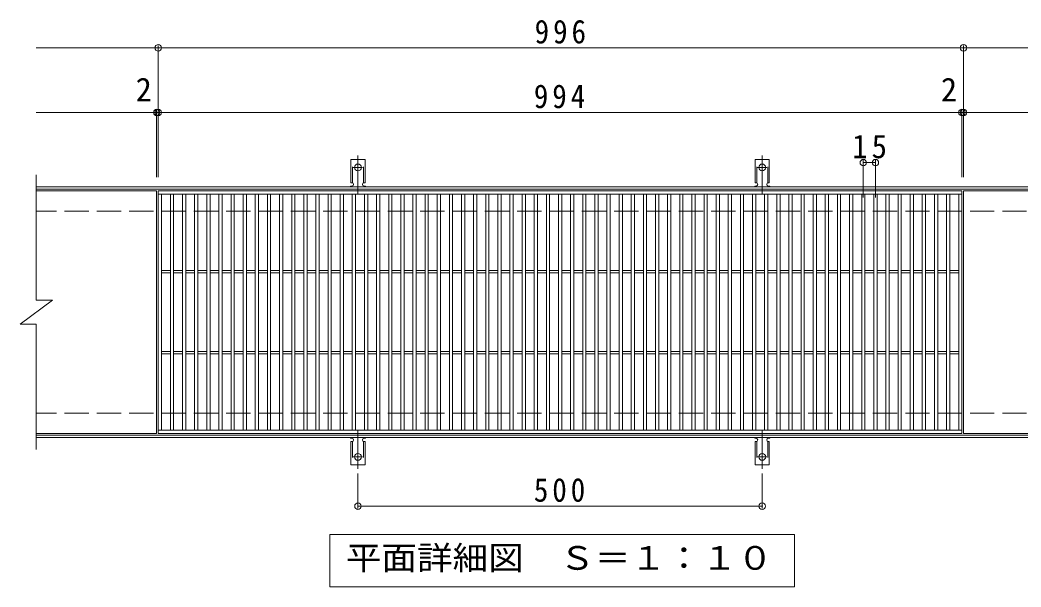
# Model space of a CAD drawing. Units: millimetres, scale not verified. Extents: x -1531 to 1665, y -1368 to 1146.
# Drawn here: x -642 to 596, y 445 to 1146 of the extents above; entities that cross this region are included whole.
import ezdxf
from ezdxf.enums import TextEntityAlignment as Align

# ---------------------------------------------------------------- set-up
doc = ezdxf.new("R2010")
doc.units = ezdxf.units.MM
doc.header["$LTSCALE"] = 10
doc.header["$PDMODE"] = 32
doc.header["$PDSIZE"] = 8
for name, pattern in [('CHAIN2', [12, 9, -1, 1, -1]), ('DASHED2', [3, 2, -1]), ('DASHED3', [4, 3, -1])]:
    doc.linetypes.add(name, pattern=pattern)
for name, color, linetype, lineweight in [('C-1', 2, 'Continuous', 9), ('C-2', 3, 'Continuous', 9), ('C-4', 7, 'Continuous', 9), ('C-5', 2, 'Continuous', 9), ('C-A', 3, 'Continuous', 9)]:
    doc.layers.add(name, color=color, linetype=linetype, lineweight=lineweight)
doc.styles.add('ＭＳ ゴシック', font='')
doc.styles.get('ＭＳ ゴシック').set_extended_font_data('MS Gothic')

msp = doc.modelspace()

# ---------------------------------------------------------------- linework, layer by layer
at = {"layer": 'C-1'}
for p, q in [((682.54, 939.73), (-622.46, 939.73)), ((682.54, 936.73), (-622.46, 936.73)), ((682.54, 632.73), (-622.46, 632.73)), ((682.54, 629.73), (-622.46, 629.73))]:
    msp.add_line(p, q, dxfattribs=at)
at = {"layer": 'C-1', "linetype": 'DASHED3'}
for p, q in [((682.54, 909.73), (-622.46, 909.73)), ((682.54, 659.73), (-622.46, 659.73))]:
    msp.add_line(p, q, dxfattribs=at)
at = {"layer": 'C-2'}
for p, q in [((-622.46, 954.73), (-622.46, 799.73)), ((-473.46, 934.73), (-622.46, 934.73)), ((-473.46, 934.73), (-473.46, 634.73)), ((-471.46, 930.73), (522.54, 930.73)), ((-467.46, 638.73), (-467.46, 930.73)), ((-456.46, 638.73), (-456.46, 930.73)), ((-452.46, 638.73), (-452.46, 930.73)), ((-441.46, 638.73), (-441.46, 930.73)), ((-437.46, 638.73), (-437.46, 930.73)), ((-426.46, 638.73), (-426.46, 930.73)), ((-422.46, 638.73), (-422.46, 930.73)), ((-411.46, 638.73), (-411.46, 930.73)), ((-407.46, 638.73), (-407.46, 930.73)), ((-396.46, 638.73), (-396.46, 930.73)), ((-392.46, 638.73), (-392.46, 930.73)), ((-381.46, 638.73), (-381.46, 930.73)), ((-377.46, 638.73), (-377.46, 930.73)), ((-366.46, 638.73), (-366.46, 930.73)), ((-362.46, 638.73), (-362.46, 930.73)), ((-351.46, 638.73), (-351.46, 930.73)), ((-347.46, 638.73), (-347.46, 930.73)), ((-336.46, 638.73), (-336.46, 930.73)), ((-332.46, 638.73), (-332.46, 930.73)), ((-321.46, 638.73), (-321.46, 930.73)), ((-317.46, 638.73), (-317.46, 930.73)), ((-306.46, 638.73), (-306.46, 930.73)), ((-302.46, 638.73), (-302.46, 930.73)), ((-291.46, 638.73), (-291.46, 930.73)), ((-287.46, 638.73), (-287.46, 930.73)), ((-276.46, 638.73), (-276.46, 930.73)), ((-272.46, 638.73), (-272.46, 930.73)), ((-261.46, 638.73), (-261.46, 930.73)), ((-257.46, 638.73), (-257.46, 930.73)), ((-246.46, 638.73), (-246.46, 930.73)), ((-242.46, 638.73), (-242.46, 930.73)), ((-231.46, 638.73), (-231.46, 930.73)), ((-227.46, 638.73), (-227.46, 930.73)), ((-216.46, 638.73), (-216.46, 930.73)), ((-212.46, 638.73), (-212.46, 930.73)), ((-201.46, 638.73), (-201.46, 930.73)), ((-197.46, 638.73), (-197.46, 930.73)), ((-186.46, 638.73), (-186.46, 930.73)), ((-182.46, 638.73), (-182.46, 930.73)), ((-171.46, 638.73), (-171.46, 930.73)), ((-167.46, 638.73), (-167.46, 930.73)), ((-156.46, 638.73), (-156.46, 930.73)), ((-152.46, 638.73), (-152.46, 930.73)), ((-141.46, 638.73), (-141.46, 930.73)), ((-137.46, 638.73), (-137.46, 930.73)), ((-126.46, 638.73), (-126.46, 930.73)), ((-122.46, 638.73), (-122.46, 930.73)), ((-111.46, 638.73), (-111.46, 930.73)), ((-107.46, 638.73), (-107.46, 930.73)), ((-96.46, 638.73), (-96.46, 930.73)), ((-92.46, 638.73), (-92.46, 930.73)), ((-81.46, 638.73), (-81.46, 930.73)), ((-77.46, 638.73), (-77.46, 930.73)), ((-66.46, 638.73), (-66.46, 930.73)), ((-62.46, 638.73), (-62.46, 930.73)), ((-51.46, 638.73), (-51.46, 930.73)), ((-47.46, 638.73), (-47.46, 930.73)), ((-36.46, 638.73), (-36.46, 930.73)), ((-32.46, 638.73), (-32.46, 930.73)), ((-21.46, 638.73), (-21.46, 930.73)), ((-17.46, 638.73), (-17.46, 930.73)), ((-6.46, 638.73), (-6.46, 930.73)), ((-2.46, 638.73), (-2.46, 930.73)), ((8.54, 638.73), (8.54, 930.73)), ((12.54, 638.73), (12.54, 930.73)), ((23.54, 638.73), (23.54, 930.73)), ((27.54, 638.73), (27.54, 930.73)), ((38.54, 638.73), (38.54, 930.73)), ((42.54, 638.73), (42.54, 930.73)), ((53.54, 638.73), (53.54, 930.73)), ((57.54, 638.73), (57.54, 930.73)), ((68.54, 638.73), (68.54, 930.73)), ((72.54, 638.73), (72.54, 930.73)), ((83.54, 638.73), (83.54, 930.73)), ((87.54, 638.73), (87.54, 930.73)), ((98.54, 638.73), (98.54, 930.73)), ((102.54, 638.73), (102.54, 930.73)), ((113.54, 638.73), (113.54, 930.73)), ((117.54, 638.73), (117.54, 930.73)), ((128.54, 638.73), (128.54, 930.73)), ((132.54, 638.73), (132.54, 930.73)), ((143.54, 638.73), (143.54, 930.73)), ((147.54, 638.73), (147.54, 930.73)), ((158.54, 638.73), (158.54, 930.73)), ((162.54, 638.73), (162.54, 930.73)), ((173.54, 638.73), (173.54, 930.73)), ((177.54, 638.73), (177.54, 930.73)), ((188.54, 638.73), (188.54, 930.73)), ((192.54, 638.73), (192.54, 930.73)), ((203.54, 638.73), (203.54, 930.73)), ((207.54, 638.73), (207.54, 930.73)), ((218.54, 638.73), (218.54, 930.73)), ((222.54, 638.73), (222.54, 930.73)), ((233.54, 638.73), (233.54, 930.73)), ((237.54, 638.73), (237.54, 930.73)), ((248.54, 638.73), (248.54, 930.73)), ((252.54, 638.73), (252.54, 930.73)), ((263.54, 638.73), (263.54, 930.73)), ((267.54, 638.73), (267.54, 930.73)), ((278.54, 638.73), (278.54, 930.73)), ((282.54, 638.73), (282.54, 930.73)), ((293.54, 638.73), (293.54, 930.73)), ((297.54, 638.73), (297.54, 930.73)), ((308.54, 638.73), (308.54, 930.73)), ((312.54, 638.73), (312.54, 930.73)), ((323.54, 638.73), (323.54, 930.73)), ((327.54, 638.73), (327.54, 930.73)), ((338.54, 638.73), (338.54, 930.73)), ((342.54, 638.73), (342.54, 930.73)), ((353.54, 638.73), (353.54, 930.73)), ((357.54, 638.73), (357.54, 930.73)), ((368.54, 638.73), (368.54, 930.73)), ((372.54, 638.73), (372.54, 930.73)), ((383.54, 638.73), (383.54, 930.73)), ((387.54, 638.73), (387.54, 930.73)), ((398.54, 638.73), (398.54, 930.73)), ((402.54, 638.73), (402.54, 930.73)), ((413.54, 638.73), (413.54, 930.73)), ((417.54, 638.73), (417.54, 930.73)), ((428.54, 638.73), (428.54, 930.73)), ((432.54, 638.73), (432.54, 930.73)), ((443.54, 638.73), (443.54, 930.73)), ((447.54, 638.73), (447.54, 930.73)), ((458.54, 638.73), (458.54, 930.73)), ((462.54, 638.73), (462.54, 930.73)), ((473.54, 638.73), (473.54, 930.73)), ((477.54, 638.73), (477.54, 930.73)), ((488.54, 638.73), (488.54, 930.73)), ((492.54, 638.73), (492.54, 930.73)), ((503.54, 638.73), (503.54, 930.73)), ((507.54, 638.73), (507.54, 930.73)), ((518.54, 638.73), (518.54, 930.73)), ((522.54, 934.73), (522.54, 634.73)), ((524.54, 934.73), (524.54, 634.73)), ((682.54, 934.73), (524.54, 934.73)), ((-467.46, 836.23), (-456.46, 836.23)), ((-467.46, 833.23), (-456.46, 833.23)), ((-452.46, 836.23), (-441.46, 836.23)), ((-452.46, 833.23), (-441.46, 833.23)), ((-437.46, 836.23), (-426.46, 836.23)), ((-437.46, 833.23), (-426.46, 833.23)), ((-422.46, 836.23), (-411.46, 836.23)), ((-422.46, 833.23), (-411.46, 833.23)), ((-407.46, 836.23), (-396.46, 836.23)), ((-407.46, 833.23), (-396.46, 833.23)), ((-392.46, 836.23), (-381.46, 836.23)), ((-392.46, 833.23), (-381.46, 833.23)), ((-377.46, 836.23), (-366.46, 836.23)), ((-377.46, 833.23), (-366.46, 833.23)), ((-362.46, 836.23), (-351.46, 836.23)), ((-362.46, 833.23), (-351.46, 833.23)), ((-347.46, 836.23), (-336.46, 836.23)), ((-347.46, 833.23), (-336.46, 833.23)), ((-332.46, 836.23), (-321.46, 836.23)), ((-332.46, 833.23), (-321.46, 833.23)), ((-317.46, 836.23), (-306.46, 836.23)), ((-317.46, 833.23), (-306.46, 833.23)), ((-302.46, 836.23), (-291.46, 836.23)), ((-302.46, 833.23), (-291.46, 833.23)), ((-287.46, 836.23), (-276.46, 836.23)), ((-287.46, 833.23), (-276.46, 833.23)), ((-272.46, 836.23), (-261.46, 836.23)), ((-272.46, 833.23), (-261.46, 833.23)), ((-257.46, 836.23), (-246.46, 836.23)), ((-257.46, 833.23), (-246.46, 833.23)), ((-242.46, 836.23), (-231.46, 836.23)), ((-242.46, 833.23), (-231.46, 833.23)), ((-227.46, 836.23), (-216.46, 836.23)), ((-227.46, 833.23), (-216.46, 833.23)), ((-212.46, 836.23), (-201.46, 836.23)), ((-212.46, 833.23), (-201.46, 833.23)), ((-197.46, 836.23), (-186.46, 836.23)), ((-197.46, 833.23), (-186.46, 833.23)), ((-182.46, 836.23), (-171.46, 836.23)), ((-182.46, 833.23), (-171.46, 833.23)), ((-167.46, 836.23), (-156.46, 836.23)), ((-167.46, 833.23), (-156.46, 833.23)), ((-152.46, 836.23), (-141.46, 836.23)), ((-152.46, 833.23), (-141.46, 833.23)), ((-137.46, 836.23), (-126.46, 836.23)), ((-137.46, 833.23), (-126.46, 833.23)), ((-122.46, 836.23), (-111.46, 836.23)), ((-122.46, 833.23), (-111.46, 833.23)), ((-107.46, 836.23), (-96.46, 836.23)), ((-107.46, 833.23), (-96.46, 833.23)), ((-92.46, 836.23), (-81.46, 836.23)), ((-92.46, 833.23), (-81.46, 833.23)), ((-77.46, 836.23), (-66.46, 836.23)), ((-77.46, 833.23), (-66.46, 833.23)), ((-62.46, 836.23), (-51.46, 836.23)), ((-62.46, 833.23), (-51.46, 833.23)), ((-47.46, 836.23), (-36.46, 836.23)), ((-47.46, 833.23), (-36.46, 833.23)), ((-32.46, 836.23), (-21.46, 836.23)), ((-32.46, 833.23), (-21.46, 833.23)), ((-17.46, 836.23), (-6.46, 836.23)), ((-17.46, 833.23), (-6.46, 833.23)), ((-2.46, 836.23), (8.54, 836.23)), ((-2.46, 833.23), (8.54, 833.23)), ((12.54, 836.23), (23.54, 836.23)), ((12.54, 833.23), (23.54, 833.23)), ((27.54, 836.23), (38.54, 836.23)), ((27.54, 833.23), (38.54, 833.23)), ((42.54, 836.23), (53.54, 836.23)), ((42.54, 833.23), (53.54, 833.23)), ((57.54, 836.23), (68.54, 836.23)), ((57.54, 833.23), (68.54, 833.23)), ((72.54, 836.23), (83.54, 836.23)), ((72.54, 833.23), (83.54, 833.23)), ((87.54, 836.23), (98.54, 836.23)), ((87.54, 833.23), (98.54, 833.23)), ((102.54, 836.23), (113.54, 836.23)), ((102.54, 833.23), (113.54, 833.23)), ((117.54, 836.23), (128.54, 836.23)), ((117.54, 833.23), (128.54, 833.23)), ((132.54, 836.23), (143.54, 836.23)), ((132.54, 833.23), (143.54, 833.23)), ((147.54, 836.23), (158.54, 836.23)), ((147.54, 833.23), (158.54, 833.23)), ((162.54, 836.23), (173.54, 836.23)), ((162.54, 833.23), (173.54, 833.23)), ((177.54, 836.23), (188.54, 836.23)), ((177.54, 833.23), (188.54, 833.23)), ((192.54, 836.23), (203.54, 836.23)), ((192.54, 833.23), (203.54, 833.23)), ((207.54, 836.23), (218.54, 836.23)), ((207.54, 833.23), (218.54, 833.23)), ((222.54, 836.23), (233.54, 836.23)), ((222.54, 833.23), (233.54, 833.23)), ((237.54, 836.23), (248.54, 836.23)), ((237.54, 833.23), (248.54, 833.23)), ((252.54, 836.23), (263.54, 836.23)), ((252.54, 833.23), (263.54, 833.23)), ((267.54, 836.23), (278.54, 836.23)), ((267.54, 833.23), (278.54, 833.23)), ((282.54, 836.23), (293.54, 836.23)), ((282.54, 833.23), (293.54, 833.23)), ((297.54, 836.23), (308.54, 836.23)), ((297.54, 833.23), (308.54, 833.23)), ((312.54, 836.23), (323.54, 836.23)), ((312.54, 833.23), (323.54, 833.23)), ((327.54, 836.23), (338.54, 836.23)), ((327.54, 833.23), (338.54, 833.23)), ((342.54, 836.23), (353.54, 836.23)), ((342.54, 833.23), (353.54, 833.23)), ((357.54, 836.23), (368.54, 836.23)), ((357.54, 833.23), (368.54, 833.23)), ((372.54, 836.23), (383.54, 836.23)), ((372.54, 833.23), (383.54, 833.23)), ((387.54, 836.23), (398.54, 836.23)), ((387.54, 833.23), (398.54, 833.23)), ((402.54, 836.23), (413.54, 836.23)), ((402.54, 833.23), (413.54, 833.23)), ((417.54, 836.23), (428.54, 836.23)), ((417.54, 833.23), (428.54, 833.23)), ((432.54, 836.23), (443.54, 836.23)), ((432.54, 833.23), (443.54, 833.23)), ((447.54, 836.23), (458.54, 836.23)), ((447.54, 833.23), (458.54, 833.23)), ((462.54, 836.23), (473.54, 836.23)), ((462.54, 833.23), (473.54, 833.23)), ((477.54, 836.23), (488.54, 836.23)), ((477.54, 833.23), (488.54, 833.23)), ((492.54, 836.23), (503.54, 836.23)), ((492.54, 833.23), (503.54, 833.23)), ((507.54, 836.23), (518.54, 836.23)), ((507.54, 833.23), (518.54, 833.23)), ((-642.46, 769.73), (-602.46, 799.73)), ((-622.46, 799.73), (-602.46, 799.73)), ((-642.46, 769.73), (-622.46, 769.73)), ((-622.46, 769.73), (-622.46, 614.73)), ((-467.46, 736.23), (-456.46, 736.23)), ((-467.46, 733.23), (-456.46, 733.23)), ((-452.46, 736.23), (-441.46, 736.23)), ((-452.46, 733.23), (-441.46, 733.23)), ((-437.46, 736.23), (-426.46, 736.23)), ((-437.46, 733.23), (-426.46, 733.23)), ((-422.46, 736.23), (-411.46, 736.23)), ((-422.46, 733.23), (-411.46, 733.23)), ((-407.46, 736.23), (-396.46, 736.23)), ((-407.46, 733.23), (-396.46, 733.23)), ((-392.46, 736.23), (-381.46, 736.23)), ((-392.46, 733.23), (-381.46, 733.23)), ((-377.46, 736.23), (-366.46, 736.23)), ((-377.46, 733.23), (-366.46, 733.23)), ((-362.46, 736.23), (-351.46, 736.23)), ((-362.46, 733.23), (-351.46, 733.23)), ((-347.46, 736.23), (-336.46, 736.23)), ((-347.46, 733.23), (-336.46, 733.23)), ((-332.46, 736.23), (-321.46, 736.23)), ((-332.46, 733.23), (-321.46, 733.23)), ((-317.46, 736.23), (-306.46, 736.23)), ((-317.46, 733.23), (-306.46, 733.23)), ((-302.46, 736.23), (-291.46, 736.23)), ((-302.46, 733.23), (-291.46, 733.23)), ((-287.46, 736.23), (-276.46, 736.23)), ((-287.46, 733.23), (-276.46, 733.23)), ((-272.46, 736.23), (-261.46, 736.23)), ((-272.46, 733.23), (-261.46, 733.23)), ((-257.46, 736.23), (-246.46, 736.23)), ((-257.46, 733.23), (-246.46, 733.23)), ((-242.46, 736.23), (-231.46, 736.23)), ((-242.46, 733.23), (-231.46, 733.23)), ((-227.46, 736.23), (-216.46, 736.23)), ((-227.46, 733.23), (-216.46, 733.23)), ((-212.46, 736.23), (-201.46, 736.23)), ((-212.46, 733.23), (-201.46, 733.23)), ((-197.46, 736.23), (-186.46, 736.23)), ((-197.46, 733.23), (-186.46, 733.23)), ((-182.46, 736.23), (-171.46, 736.23)), ((-182.46, 733.23), (-171.46, 733.23)), ((-167.46, 736.23), (-156.46, 736.23)), ((-167.46, 733.23), (-156.46, 733.23)), ((-152.46, 736.23), (-141.46, 736.23)), ((-152.46, 733.23), (-141.46, 733.23)), ((-137.46, 736.23), (-126.46, 736.23)), ((-137.46, 733.23), (-126.46, 733.23)), ((-122.46, 736.23), (-111.46, 736.23)), ((-122.46, 733.23), (-111.46, 733.23)), ((-107.46, 736.23), (-96.46, 736.23)), ((-107.46, 733.23), (-96.46, 733.23)), ((-92.46, 736.23), (-81.46, 736.23)), ((-92.46, 733.23), (-81.46, 733.23)), ((-77.46, 736.23), (-66.46, 736.23)), ((-77.46, 733.23), (-66.46, 733.23)), ((-62.46, 736.23), (-51.46, 736.23)), ((-62.46, 733.23), (-51.46, 733.23)), ((-47.46, 736.23), (-36.46, 736.23)), ((-47.46, 733.23), (-36.46, 733.23)), ((-32.46, 736.23), (-21.46, 736.23)), ((-32.46, 733.23), (-21.46, 733.23)), ((-17.46, 736.23), (-6.46, 736.23)), ((-17.46, 733.23), (-6.46, 733.23)), ((-2.46, 736.23), (8.54, 736.23)), ((-2.46, 733.23), (8.54, 733.23)), ((12.54, 736.23), (23.54, 736.23)), ((12.54, 733.23), (23.54, 733.23)), ((27.54, 736.23), (38.54, 736.23)), ((27.54, 733.23), (38.54, 733.23)), ((42.54, 736.23), (53.54, 736.23)), ((42.54, 733.23), (53.54, 733.23)), ((57.54, 736.23), (68.54, 736.23)), ((57.54, 733.23), (68.54, 733.23)), ((72.54, 736.23), (83.54, 736.23)), ((72.54, 733.23), (83.54, 733.23)), ((87.54, 736.23), (98.54, 736.23)), ((87.54, 733.23), (98.54, 733.23)), ((102.54, 736.23), (113.54, 736.23)), ((102.54, 733.23), (113.54, 733.23)), ((117.54, 736.23), (128.54, 736.23)), ((117.54, 733.23), (128.54, 733.23)), ((132.54, 736.23), (143.54, 736.23)), ((132.54, 733.23), (143.54, 733.23)), ((147.54, 736.23), (158.54, 736.23)), ((147.54, 733.23), (158.54, 733.23)), ((162.54, 736.23), (173.54, 736.23)), ((162.54, 733.23), (173.54, 733.23)), ((177.54, 736.23), (188.54, 736.23)), ((177.54, 733.23), (188.54, 733.23)), ((192.54, 736.23), (203.54, 736.23)), ((192.54, 733.23), (203.54, 733.23)), ((207.54, 736.23), (218.54, 736.23)), ((207.54, 733.23), (218.54, 733.23)), ((222.54, 736.23), (233.54, 736.23)), ((222.54, 733.23), (233.54, 733.23)), ((237.54, 736.23), (248.54, 736.23)), ((237.54, 733.23), (248.54, 733.23)), ((252.54, 736.23), (263.54, 736.23)), ((252.54, 733.23), (263.54, 733.23)), ((267.54, 736.23), (278.54, 736.23)), ((267.54, 733.23), (278.54, 733.23)), ((282.54, 736.23), (293.54, 736.23)), ((282.54, 733.23), (293.54, 733.23)), ((297.54, 736.23), (308.54, 736.23)), ((297.54, 733.23), (308.54, 733.23)), ((312.54, 736.23), (323.54, 736.23)), ((312.54, 733.23), (323.54, 733.23)), ((327.54, 736.23), (338.54, 736.23)), ((327.54, 733.23), (338.54, 733.23)), ((342.54, 736.23), (353.54, 736.23)), ((342.54, 733.23), (353.54, 733.23)), ((357.54, 736.23), (368.54, 736.23)), ((357.54, 733.23), (368.54, 733.23)), ((372.54, 736.23), (383.54, 736.23)), ((372.54, 733.23), (383.54, 733.23)), ((387.54, 736.23), (398.54, 736.23)), ((387.54, 733.23), (398.54, 733.23)), ((402.54, 736.23), (413.54, 736.23)), ((402.54, 733.23), (413.54, 733.23)), ((417.54, 736.23), (428.54, 736.23)), ((417.54, 733.23), (428.54, 733.23)), ((432.54, 736.23), (443.54, 736.23)), ((432.54, 733.23), (443.54, 733.23)), ((447.54, 736.23), (458.54, 736.23)), ((447.54, 733.23), (458.54, 733.23)), ((462.54, 736.23), (473.54, 736.23)), ((462.54, 733.23), (473.54, 733.23)), ((477.54, 736.23), (488.54, 736.23)), ((477.54, 733.23), (488.54, 733.23)), ((492.54, 736.23), (503.54, 736.23)), ((492.54, 733.23), (503.54, 733.23)), ((507.54, 736.23), (518.54, 736.23)), ((507.54, 733.23), (518.54, 733.23)), ((-473.46, 634.73), (-622.46, 634.73)), ((522.54, 638.73), (-471.46, 638.73)), ((522.54, 634.73), (-471.46, 634.73)), ((682.54, 634.73), (524.54, 634.73))]:
    msp.add_line(p, q, dxfattribs=at)
msp.add_lwpolyline([(-471.46, 634.73), (-471.46, 934.73), (522.54, 934.73)], dxfattribs=at)
at = {"layer": 'C-4'}
for p, q in [((-471.46, 951.73), (-471.46, 1114.73)), ((524.54, 951.73), (524.54, 1114.73)), ((-622.46, 1111.73), (682.54, 1111.73)), ((-622.46, 1031.73), (682.54, 1031.73)), ((-473.46, 951.73), (-473.46, 1034.73)), ((522.54, 951.73), (522.54, 1034.73)), ((400.54, 926.73), (400.54, 972.73)), ((400.54, 969.73), (415.54, 969.73)), ((415.54, 926.73), (415.54, 972.73)), ((-224.46, 585.01), (-224.46, 541.73)), ((275.54, 585.01), (275.54, 541.73)), ((-224.46, 544.73), (275.54, 544.73))]:
    msp.add_line(p, q, dxfattribs=at)
for p in [(-471.46, 1111.73), (524.54, 1111.73), (-473.46, 1031.73), (-471.46, 1031.73), (522.54, 1031.73), (524.54, 1031.73), (400.54, 969.73), (415.54, 969.73), (-224.46, 544.73), (275.54, 544.73)]:
    msp.add_point(p, dxfattribs=at)
at = {"layer": 'C-5', "color": 7}
msp.add_lwpolyline([(-259.46, 444.73), (-259.46, 509.73), (315.54, 509.73), (315.54, 444.73)], close=True, dxfattribs=at)
at = {"layer": 'C-A', "color": 7, "linetype": 'CHAIN2'}
for p, q in [((-224.46, 931.26), (-224.46, 978.66)), ((275.54, 931.26), (275.54, 978.66)), ((-230.24, 963.73), (-218.68, 963.73)), ((269.76, 963.73), (281.32, 963.73)), ((-224.46, 638.2), (-224.46, 590.8)), ((275.54, 638.2), (275.54, 590.8)), ((-230.24, 605.73), (-218.68, 605.73)), ((269.76, 605.73), (281.32, 605.73))]:
    msp.add_line(p, q, dxfattribs=at)
at = {"layer": 'C-A'}
for p, q in [((-233.21, 944.73), (-233.21, 973.73)), ((-215.71, 973.73), (-233.21, 973.73)), ((-215.71, 944.73), (-215.71, 973.73)), ((266.79, 944.73), (266.79, 973.73)), ((284.29, 973.73), (266.79, 973.73)), ((284.29, 944.73), (284.29, 973.73)), ((-233.21, 944.73), (-231.96, 944.73)), ((-215.71, 944.73), (-216.96, 944.73)), ((266.79, 944.73), (268.04, 944.73)), ((284.29, 944.73), (283.04, 944.73)), ((-232.46, 940.73), (-231.96, 940.73)), ((-216.96, 940.73), (-216.45, 940.73)), ((267.54, 940.73), (268.04, 940.73)), ((283.04, 940.73), (283.55, 940.73)), ((-233.21, 624.73), (-231.96, 624.73)), ((-233.21, 624.73), (-233.21, 595.73)), ((-232.46, 628.73), (-231.96, 628.73)), ((-216.96, 628.73), (-216.45, 628.73)), ((-215.71, 624.73), (-216.96, 624.73)), ((-215.71, 624.73), (-215.71, 595.73)), ((266.79, 624.73), (268.04, 624.73)), ((266.79, 624.73), (266.79, 595.73)), ((267.54, 628.73), (268.04, 628.73)), ((283.04, 628.73), (283.55, 628.73)), ((284.29, 624.73), (283.04, 624.73)), ((284.29, 624.73), (284.29, 595.73)), ((-215.71, 595.73), (-233.21, 595.73)), ((284.29, 595.73), (266.79, 595.73))]:
    msp.add_line(p, q, dxfattribs=at)
at = {"layer": 'C-A', "linetype": 'DASHED2'}
for p, q in [((-231.21, 944.58), (-231.21, 973.73)), ((-217.71, 944.58), (-217.71, 973.73)), ((268.79, 944.58), (268.79, 973.73)), ((282.29, 944.58), (282.29, 973.73)), ((-231.21, 624.87), (-231.21, 595.73)), ((-217.71, 624.87), (-217.71, 595.73)), ((268.79, 624.87), (268.79, 595.73)), ((282.29, 624.87), (282.29, 595.73))]:
    msp.add_line(p, q, dxfattribs=at)
at = {"layer": 'C-A'}
for centre in [(-224.46, 963.73), (275.54, 963.73), (-224.46, 605.73), (275.54, 605.73)]:
    msp.add_circle(centre, 4.25, dxfattribs=at)
for centre, start, end in [((-231.96, 942.73), 270, 90), ((-216.96, 942.73), 90, 269.8667), ((268.04, 942.73), 270, 90), ((283.04, 942.73), 90, 269.8667), ((-232.46, 938.73), 90.27596, 150.00047), ((-216.46, 938.73), 29.99927, 89.75836), ((267.54, 938.73), 90.27596, 150.00047), ((283.54, 938.73), 29.99927, 89.75836), ((-232.46, 630.73), 209.99951, 269.72403), ((-231.96, 626.73), 270, 90), ((-216.96, 626.73), 90.13329, 270), ((-216.46, 630.73), 270.24162, 330.00072), ((267.54, 630.73), 209.99951, 269.72403), ((268.04, 626.73), 270, 90), ((283.04, 626.73), 90.13329, 270), ((283.54, 630.73), 270.24162, 330.00072)]:
    msp.add_arc(centre, 2, start, end, dxfattribs=at)

# ---------------------------------------------------------------- texts
at = {"layer": 'C-4', "color": 2, "style": 'ＭＳ ゴシック'}
for p in [(-499.42, 1036.73), (496.58, 1036.73)]:
    msp.add_text('2', height=29.33, dxfattribs=at).set_placement(p, align=Align.BOTTOM_LEFT)
at = {"layer": 'C-4', "color": 2, "char_height": 29.33, "attachment_point": 7, "style": 'ＭＳ ゴシック'}
for s, insert in [('\\T1.27;\\W0.9;996', (-5.96, 1116.73)), ('\\T1.27;\\W0.9;994', (-6.96, 1036.73)), ('\\T1.27;\\W0.95;15', (386.79, 974.73)), ('\\T1.27;\\W0.9;500', (-6.96, 549.73))]:
    msp.add_mtext(s, dxfattribs=dict(at, insert=insert))
at = {"layer": 'C-5', "style": 'ＭＳ ゴシック', "width": 1.1}
msp.add_text('平面詳細図\u3000Ｓ＝１：１０', height=29.33, dxfattribs=at).set_placement((-239.46, 457.23), align=Align.BOTTOM_LEFT)

doc.saveas('drawing.dxf')
